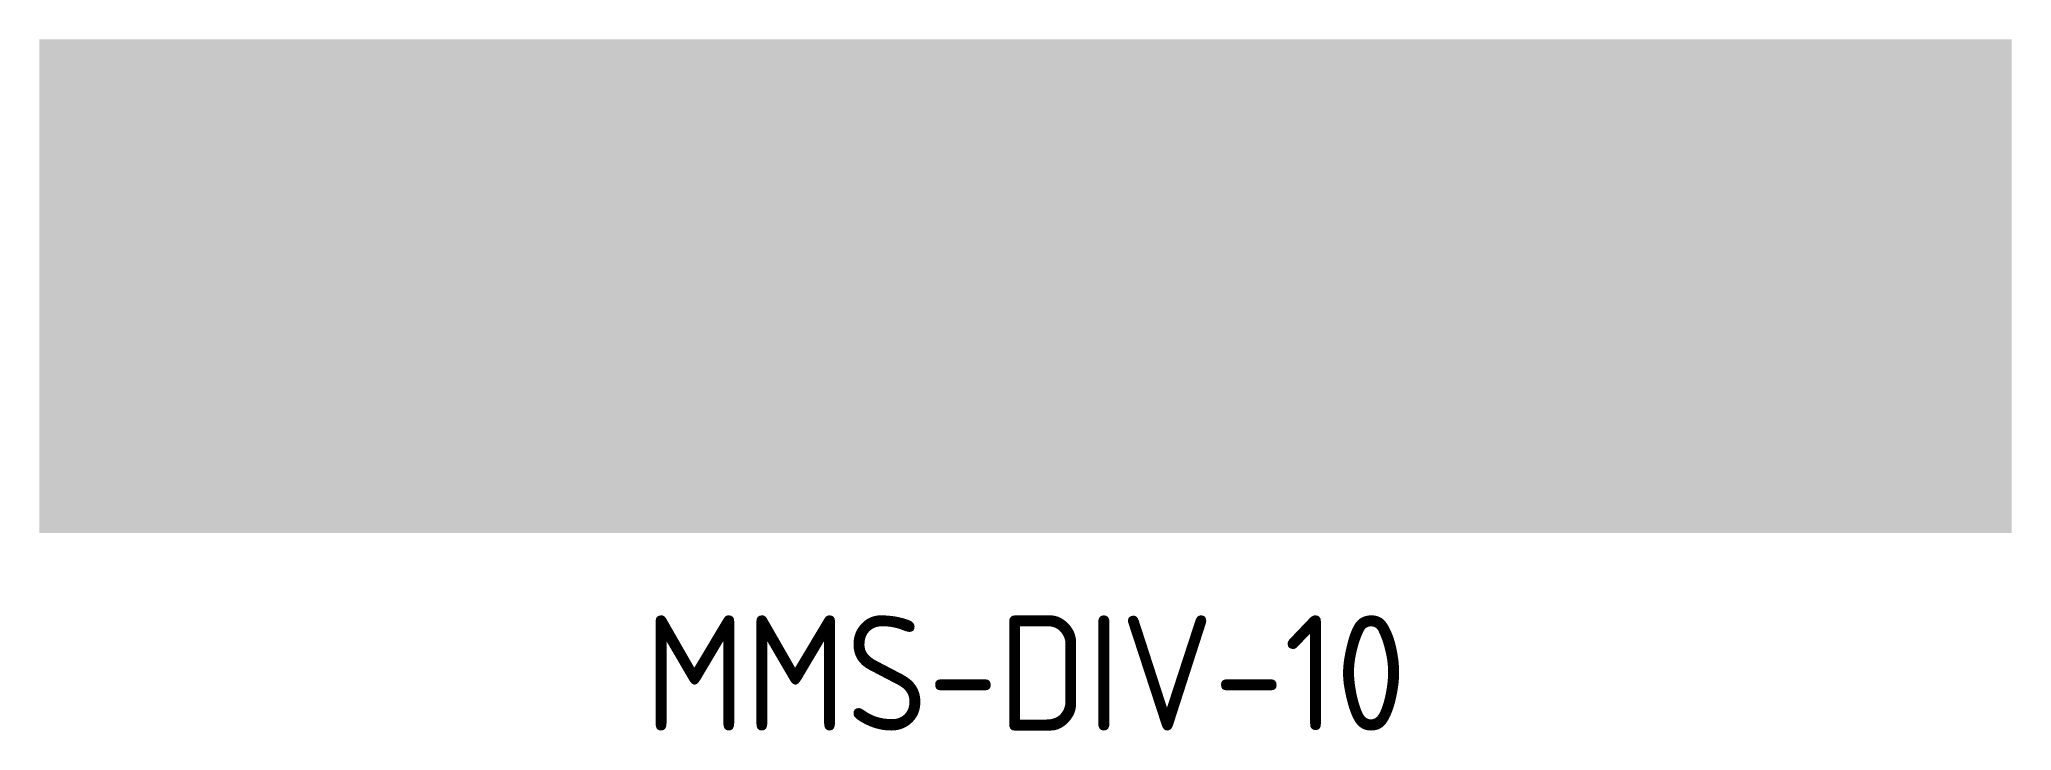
# Model space of a CAD drawing. Extents: x -30 to 30, y -6 to 15.
import ezdxf
from ezdxf.enums import TextEntityAlignment as Align

# ---------------------------------------------------------------- set-up
doc = ezdxf.new("R2010")
doc.units = 0
doc.layers.add('BLACK', color=7, linetype='Continuous')
doc.layers.add('T25', color=1, linetype='Continuous')
doc.layers.add('YELLOW', color=7, linetype='Continuous', true_color=0xfedb00)
doc.styles.add('ISO', font='isocp2.shx')

msp = doc.modelspace()

# ---------------------------------------------------------------- hatches: boundary and pattern name
at = {"layer": 'BLACK'}
h = msp.add_hatch(color=7, dxfattribs=at)
h.dxf.hatch_style = 2
edge = h.paths.add_edge_path()
edge.add_spline(control_points=[(23.81371734474669, 8.971336478727608), (23.98344353137509, 8.878643412082965), (24.03854121136101, 8.67771247879864), (23.93594553138246, 8.523415945504894), (23.93594553138246, 8.523415945504894), (21.83336739857623, 5.917071146155649), (21.83336739857623, 5.917071146155649), (21.83336739857623, 5.917071146155649), (19.73015595910329, 8.523415945504894), (19.73015595910329, 8.523415945504894), (19.6718917457838, 8.612654612148617), (19.66302545245344, 8.721468212123), (19.70672361244215, 8.817039945432043), (19.78272041242235, 8.983426878723549), (19.99297822570225, 9.062302345369972), (20.17600385232436, 8.993214345387969), (20.17600385232436, 8.993214345387969), (20.84604230549303, 8.73931594545138), (20.84604230549303, 8.73931594545138), (20.84604230549303, 8.73931594545138), (20.84604230549303, 9.262657545321417), (20.84604230549303, 9.262657545321417), (20.84604230549303, 10.02895861179422), (20.16270441233064, 10.65017487830664), (19.31977323920728, 10.65017487830664), (18.47747537275063, 10.65017487830664), (17.79413747958461, 10.02895861179422), (17.79413747958461, 9.262657545321417), (17.79413747958461, 9.262657545321417), (17.79413747958461, 2.490306347013757), (17.79413747958461, 2.490306347013757), (17.79413747958461, 2.490306347013757), (15.81948729341457, 2.490306347013757), (15.81948729341457, 2.490306347013757), (15.81948729341457, 2.490306347013757), (15.81948729341457, 9.262657545321417), (15.81948729341457, 9.262657545321417), (15.81948729341457, 11.02037141154869), (17.38692129302217, 12.44531141119114), (19.31977323920728, 12.44531141119114), (21.25325849205547, 12.44531141119114), (22.82069249166307, 11.02037141154869), (22.82069249166307, 9.262657545321417), (22.82069249166307, 9.262657545321417), (22.82069249166307, 8.73931594545138), (22.82069249166307, 8.73931594545138), (22.82069249166307, 8.73931594545138), (23.49009763816139, 8.993214345387969), (23.49009763816139, 8.993214345387969), (23.59585985146987, 9.032939945376711), (23.71555481143878, 9.02487967871275), (23.81371734474669, 8.971336478727608)], knot_values=[0, 0, 0, 0, 1, 1, 1, 2, 2, 2, 3, 3, 3, 4, 4, 4, 5, 5, 5, 6, 6, 6, 7, 7, 7, 8, 8, 8, 9, 9, 9, 10, 10, 10, 11, 11, 11, 12, 12, 12, 13, 13, 13, 14, 14, 14, 15, 15, 15, 16, 16, 16, 17, 17, 17, 17], degree=3, periodic=0)
h = msp.add_hatch(color=7, dxfattribs=at)
h.dxf.hatch_style = 1
edge = h.paths.add_edge_path()
edge.add_arc((-22.9702215345169, 7.319999999999709), 2.819999999999982, 270, 353.4997501079558)
edge.add_arc((-24.55000000000291, 7.5), 4.410000000000376, 353.4997501079562, 366.5002498920437)
edge.add_arc((-22.9702215345169, 7.680000000000291), 2.819999999999972, 6.500249892044221, 90)
edge.add_line((-22.9702215345169, 10.5), (-25, 10.5))
edge.add_line((-25, 10.5), (-25, 4.5))
edge.add_line((-25, 4.5), (-22.9702215345169, 4.5))
edge = h.paths.add_edge_path(flags=16)
edge.add_line((-23.91999999999825, 5.579999999999927), (-23.91999999999825, 9.420000000000073))
edge.add_line((-23.91999999999825, 9.420000000000073), (-22.9702215345169, 9.420000000000073))
edge.add_arc((-22.9702215345169, 7.680000000000291), 1.739999999999964, 6.50024989204212, 90, ccw=False)
edge.add_arc((-24.54999999999927, 7.5), 3.329999999999672, -6.5002498920438825, 6.5002498920438825, ccw=False)
edge.add_arc((-22.9702215345169, 7.319999999999709), 1.739999999999991, 270, 353.49975010795794, ccw=False)
edge.add_line((-22.9702215345169, 5.579999999999927), (-23.91999999999825, 5.579999999999927))
h.paths.add_polyline_path([(-17.59463917525864, 5.579999999999927), (-17.59463917525864, 7.193810835602562), (-15.8246391752582, 7.193810835602562), (-15.8246391752582, 8.27381083560249), (-17.59463917525864, 8.27381083560249), (-17.59463917525864, 9.420000000000073), (-14.26463917525689, 9.420000000000073), (-14.26463917525689, 10.5), (-18.67463917525674, 10.5), (-18.67463917525674, 4.5), (-14.17463917525674, 4.5), (-14.17463917525674, 5.579999999999927)])
h.paths.add_polyline_path([(-11.76381443299033, 9.420000000000073), (-11.76381443299033, 4.5), (-10.68381443298858, 4.5), (-10.68381443298858, 9.420000000000073), (-8.973814432989457, 9.420000000000073), (-8.973814432989457, 10.5), (-13.47381443298946, 10.5), (-13.47381443298946, 9.420000000000073)])
edge = h.paths.add_edge_path()
edge.add_arc((-5.561855670101068, 6.82656976744147), 2.431569767441816, 194.961772359036, 345.0382276409941)
edge.add_arc((-8.081855670101504, 7.5), 5.039999999998535, 345.0382276409578, 374.9617723590508)
edge.add_arc((-5.561855670101068, 8.17343023255853), 2.431569767441735, 14.96177235904535, 165.0382276409537)
edge.add_arc((-3.041855670104269, 7.5), 5.040000000000995, 165.0382276409492, 194.9617723590433)
edge = h.paths.add_edge_path(flags=16)
edge.add_arc((-5.561855670101068, 6.82656976744147), 1.351569767441755, 194.9617723590375, 345.0382276409943)
edge.add_arc((-8.081855670105142, 7.5), 3.959999999999843, 345.0382276409526, 374.9617723590473)
edge.add_arc((-5.561855670101068, 8.17343023255853), 1.351569767441826, 14.96177235904868, 165.0382276409533)
edge.add_arc((-3.041855670104269, 7.5), 3.960000000001167, 165.0382276409523, 194.9617723590476)
edge = h.paths.add_edge_path()
edge.add_arc((0.8535051546386967, 6.825000000000728), 1.35, -180, 0, ccw=False)
edge.add_line((-0.4964948453598481, 6.825000000000728), (-0.4964948453598481, 10.5))
edge.add_line((-0.4964948453598481, 10.5), (-1.576494845357956, 10.5))
edge.add_line((-1.576494845361594, 10.5), (-1.576494845361594, 6.825000000000728))
edge.add_arc((0.8535051546386967, 6.825000000000728), 2.430000000000109, 180, 360)
edge.add_line((3.283505154638988, 6.825000000000728), (3.283505154638988, 10.5))
edge.add_line((3.283505154638988, 10.5), (2.203505154637242, 10.5))
edge.add_line((2.203505154640879, 10.5), (2.203505154640879, 6.825000000000728))
edge = h.paths.add_edge_path()
edge.add_arc((7.840659774832602, 8.67000000050939), 1.83000000028469, -62.163003813890725, 89.99999999108718, ccw=False)
edge.add_line((8.695192405604757, 7.051768254439594), (9.799999999999272, 4.5))
edge.add_line((9.799999999999272, 4.5), (8.623120908108831, 4.5))
edge.add_line((8.623120908112469, 4.5), (7.610000000000582, 6.840000000309374))
edge.add_line((7.610000000000582, 6.840000000309374), (6.020300000000134, 6.840000000309374))
edge.add_line((6.020300000000134, 6.840000000309374), (6.020000000000437, 4.5))
edge.add_line((6.020000000000437, 4.5), (4.940000000002328, 4.5))
edge.add_line((4.940000000002328, 4.5), (4.940000000002328, 10.50000000079308))
edge.add_line((4.940000000002328, 10.50000000079308), (7.840659775120002, 10.50000000079308))
edge = h.paths.add_edge_path(flags=16)
edge.add_line((6.020000036416604, 9.419817919657362), (6.020300000000134, 7.92000000045482))
edge.add_line((6.020300000000134, 7.920000000453001), (7.840659775116364, 7.920000000502114))
edge.add_arc((7.840659775116364, 8.670000000551227), 0.7500000000495675, 270, 450)
edge.add_line((7.840659775116364, 9.420000000602158), (6.020000036416604, 9.419817919657362))
at = {"layer": 'YELLOW', "true_color": 0xfedb00, "transparency": 33554687}
h = msp.add_hatch(color=40, dxfattribs=at)
edge = h.paths.add_edge_path(flags=16)
edge.add_spline(control_points=[(23.81371734474669, 8.971336478727608), (23.98344353137509, 8.878643412082965), (24.03854121136101, 8.67771247879864), (23.93594553138246, 8.523415945504894), (23.93594553138246, 8.523415945504894), (21.83336739857623, 5.917071146155649), (21.83336739857623, 5.917071146155649), (21.83336739857623, 5.917071146155649), (19.73015595910329, 8.523415945504894), (19.73015595910329, 8.523415945504894), (19.6718917457838, 8.612654612148617), (19.66302545245344, 8.721468212123), (19.70672361244215, 8.817039945432043), (19.78272041242235, 8.983426878723549), (19.99297822570225, 9.062302345369972), (20.17600385232436, 8.993214345387969), (20.17600385232436, 8.993214345387969), (20.84604230549303, 8.73931594545138), (20.84604230549303, 8.73931594545138), (20.84604230549303, 8.73931594545138), (20.84604230549303, 9.262657545321417), (20.84604230549303, 9.262657545321417), (20.84604230549303, 10.02895861179422), (20.16270441233064, 10.65017487830664), (19.31977323920728, 10.65017487830664), (18.47747537275063, 10.65017487830664), (17.79413747958461, 10.02895861179422), (17.79413747958461, 9.262657545321417), (17.79413747958461, 9.262657545321417), (17.79413747958461, 2.490306347013757), (17.79413747958461, 2.490306347013757), (17.79413747958461, 2.490306347013757), (15.81948729341457, 2.490306347013757), (15.81948729341457, 2.490306347013757), (15.81948729341457, 2.490306347013757), (15.81948729341457, 9.262657545321417), (15.81948729341457, 9.262657545321417), (15.81948729341457, 11.02037141154869), (17.38692129302217, 12.44531141119114), (19.31977323920728, 12.44531141119114), (21.25325849205547, 12.44531141119114), (22.82069249166307, 11.02037141154869), (22.82069249166307, 9.262657545321417), (22.82069249166307, 9.262657545321417), (22.82069249166307, 8.73931594545138), (22.82069249166307, 8.73931594545138), (22.82069249166307, 8.73931594545138), (23.49009763816139, 8.993214345387969), (23.49009763816139, 8.993214345387969), (23.59585985146987, 9.032939945376711), (23.71555481143878, 9.02487967871275), (23.81371734474669, 8.971336478727608)], knot_values=[0, 0, 0, 0, 1, 1, 1, 2, 2, 2, 3, 3, 3, 4, 4, 4, 5, 5, 5, 6, 6, 6, 7, 7, 7, 8, 8, 8, 9, 9, 9, 10, 10, 10, 11, 11, 11, 12, 12, 12, 13, 13, 13, 14, 14, 14, 15, 15, 15, 16, 16, 16, 17, 17, 17, 17], degree=3, periodic=0)
edge = h.paths.add_edge_path(flags=0)
edge.add_line((6.020000036416604, 9.419817919657362), (6.020300000000134, 7.920000000453001))
edge.add_line((6.020300000000134, 7.920000000453001), (7.840659775116364, 7.920000000502114))
edge.add_arc((7.840659775116364, 8.670000000551227), 0.7500000000491127, 270, 450)
edge.add_line((7.840659775116364, 9.420000000602158), (6.020000036416604, 9.419817919657362))
edge = h.paths.add_edge_path(flags=16)
edge.add_arc((7.840659774832602, 8.67000000050939), 1.830000000285509, -62.163003813891976, 89.9999999911156, ccw=False)
edge.add_line((8.695192405604757, 7.051768254439594), (9.799999999999272, 4.5))
edge.add_line((9.799999999999272, 4.5), (8.623120908112469, 4.5))
edge.add_line((8.623120908112469, 4.5), (7.610000000000582, 6.840000000309374))
edge.add_line((7.610000000000582, 6.840000000309374), (6.020300000000134, 6.840000000309374))
edge.add_line((6.020300000000134, 6.840000000309374), (6.020000000000437, 4.5))
edge.add_line((6.020000000000437, 4.5), (4.940000000002328, 4.5))
edge.add_line((4.940000000002328, 4.5), (4.940000000002328, 10.50000000079308))
edge.add_line((4.940000000002328, 10.50000000079308), (7.840659775116364, 10.5000000007949))
edge = h.paths.add_edge_path(flags=16)
edge.add_arc((0.8535051546386967, 6.825000000000728), 1.349999999998545, -180, 0, ccw=False)
edge.add_line((-0.4964948453598481, 6.825000000000728), (-0.4964948453598481, 10.5))
edge.add_line((-0.4964948453598481, 10.5), (-1.576494845361594, 10.5))
edge.add_line((-1.576494845361594, 10.5), (-1.576494845361594, 6.825000000000728))
edge.add_arc((0.8535051546386967, 6.825000000000728), 2.430000000000291, 180, 360)
edge.add_line((3.283505154638988, 6.825000000000728), (3.283505154638988, 10.5))
edge.add_line((3.283505154638988, 10.5), (2.203505154640879, 10.5))
edge.add_line((2.203505154640879, 10.5), (2.203505154637242, 6.825000000000728))
edge = h.paths.add_edge_path(flags=0)
edge.add_arc((-5.561855670101068, 6.826569767439651), 1.351569767440102, 194.9617723589844, 345.0382276409758)
edge.add_arc((-8.08185567010878, 7.500000000007276), 3.960000000004627, 345.0382276408568, 374.9617723589262)
edge.add_arc((-5.561855670104705, 8.17343023255853), 1.351569767444087, 14.96177235901908, 165.0382276409809)
edge.add_arc((-3.041855670100631, 7.500000000012733), 3.960000000002976, 165.0382276411501, 194.9617723592331)
edge = h.paths.add_edge_path(flags=16)
edge.add_arc((-5.561855670101068, 6.826569767439651), 2.431569767439765, 194.9617723590045, 345.0382276409955)
edge.add_arc((-8.081855670101504, 7.5), 5.039999999998897, 345.0382276409503, 374.9617723590497)
edge.add_arc((-5.561855670104705, 8.173430232556711), 2.431569767444219, 14.9617723590652, 165.0382276409348)
edge.add_arc((-3.041855670104269, 7.500000000012733), 5.039999999999124, 165.0382276411009, 194.9617723592002)
h.paths.add_polyline_path([(-11.76381443299033, 9.420000000000073), (-11.76381443299033, 4.5), (-10.68381443298858, 4.5), (-10.68381443298858, 9.420000000000073), (-8.973814432989457, 9.420000000000073), (-8.973814432989457, 10.5), (-13.47381443298946, 10.5), (-13.47381443298946, 9.420000000000073)], flags=16)
h.paths.add_polyline_path([(-17.59463917525864, 5.579999999999927), (-17.59463917525864, 7.193810835602562), (-15.8246391752582, 7.193810835602562), (-15.8246391752582, 8.27381083560249), (-17.59463917525864, 8.27381083560249), (-17.59463917525864, 9.420000000000073), (-14.26463917525689, 9.420000000000073), (-14.26463917525689, 10.5), (-18.67463917525674, 10.5), (-18.67463917525674, 4.5), (-14.17463917525674, 4.5), (-14.17463917525674, 5.579999999999927)], flags=16)
edge = h.paths.add_edge_path(flags=0)
edge.add_line((-23.91999999999825, 5.579999999999927), (-23.91999999999825, 9.420000000000073))
edge.add_line((-23.91999999999825, 9.420000000000073), (-22.9702215345169, 9.420000000000073))
edge.add_arc((-22.9702215345169, 7.680000000000291), 1.739999999999782, 6.500249892062584, 90, ccw=False)
edge.add_arc((-24.55000000000655, 7.5), 3.330000000007175, -6.500249892043428, 6.500249892043428, ccw=False)
edge.add_arc((-22.9702215345169, 7.319999999999709), 1.73999999999933, 270, 353.49975010793736, ccw=False)
edge.add_line((-22.9702215345169, 5.579999999999927), (-23.91999999999825, 5.579999999999927))
edge = h.paths.add_edge_path(flags=16)
edge.add_arc((-22.9702215345169, 7.31999999999789), 2.81999999999789, 270, 353.499750107984)
edge.add_arc((-24.55000000000655, 7.500000000016371), 4.410000000006788, 353.4997501077469, 366.5002498918251)
edge.add_arc((-22.9702215345169, 7.680000000000291), 2.820000000000705, 6.500249892044383, 90)
edge.add_line((-22.9702215345169, 10.5), (-25, 10.5))
edge.add_line((-25, 10.5), (-25, 4.5))
edge.add_line((-25, 4.5), (-22.9702215345169, 4.5))
h.paths.add_polyline_path([(-30, 0), (30, 0), (30, 15), (-30, 15)])

# ---------------------------------------------------------------- texts
at = {"layer": 'T25', "style": 'ISO'}
msp.add_text('MMS-DIV-10', height=3.5, dxfattribs=at).set_placement((0, -2.5), align=Align.TOP_CENTER)

doc.saveas('drawing.dxf')
